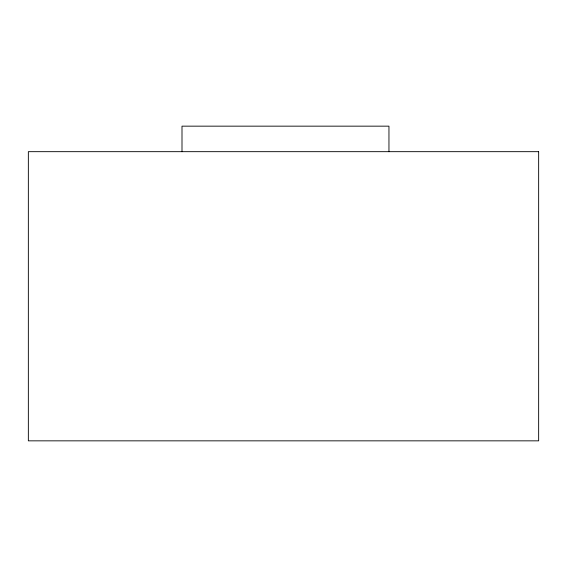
<?xml version="1.0" encoding="UTF-8"?>
<svg xmlns="http://www.w3.org/2000/svg" width="567" height="567" viewBox="0 0 567 567"><rect width="100%" height="100%" fill="white"/><g stroke="black" fill="none" stroke-linecap="round" stroke-linejoin="round"><path stroke-width="0.85" d="M388.955 151.672L388.955 126.157L182 126.157L182 151.672M538.65 151.672L28.35 151.672L28.35 440.842L538.65 440.842L538.65 151.672"/></g></svg>
